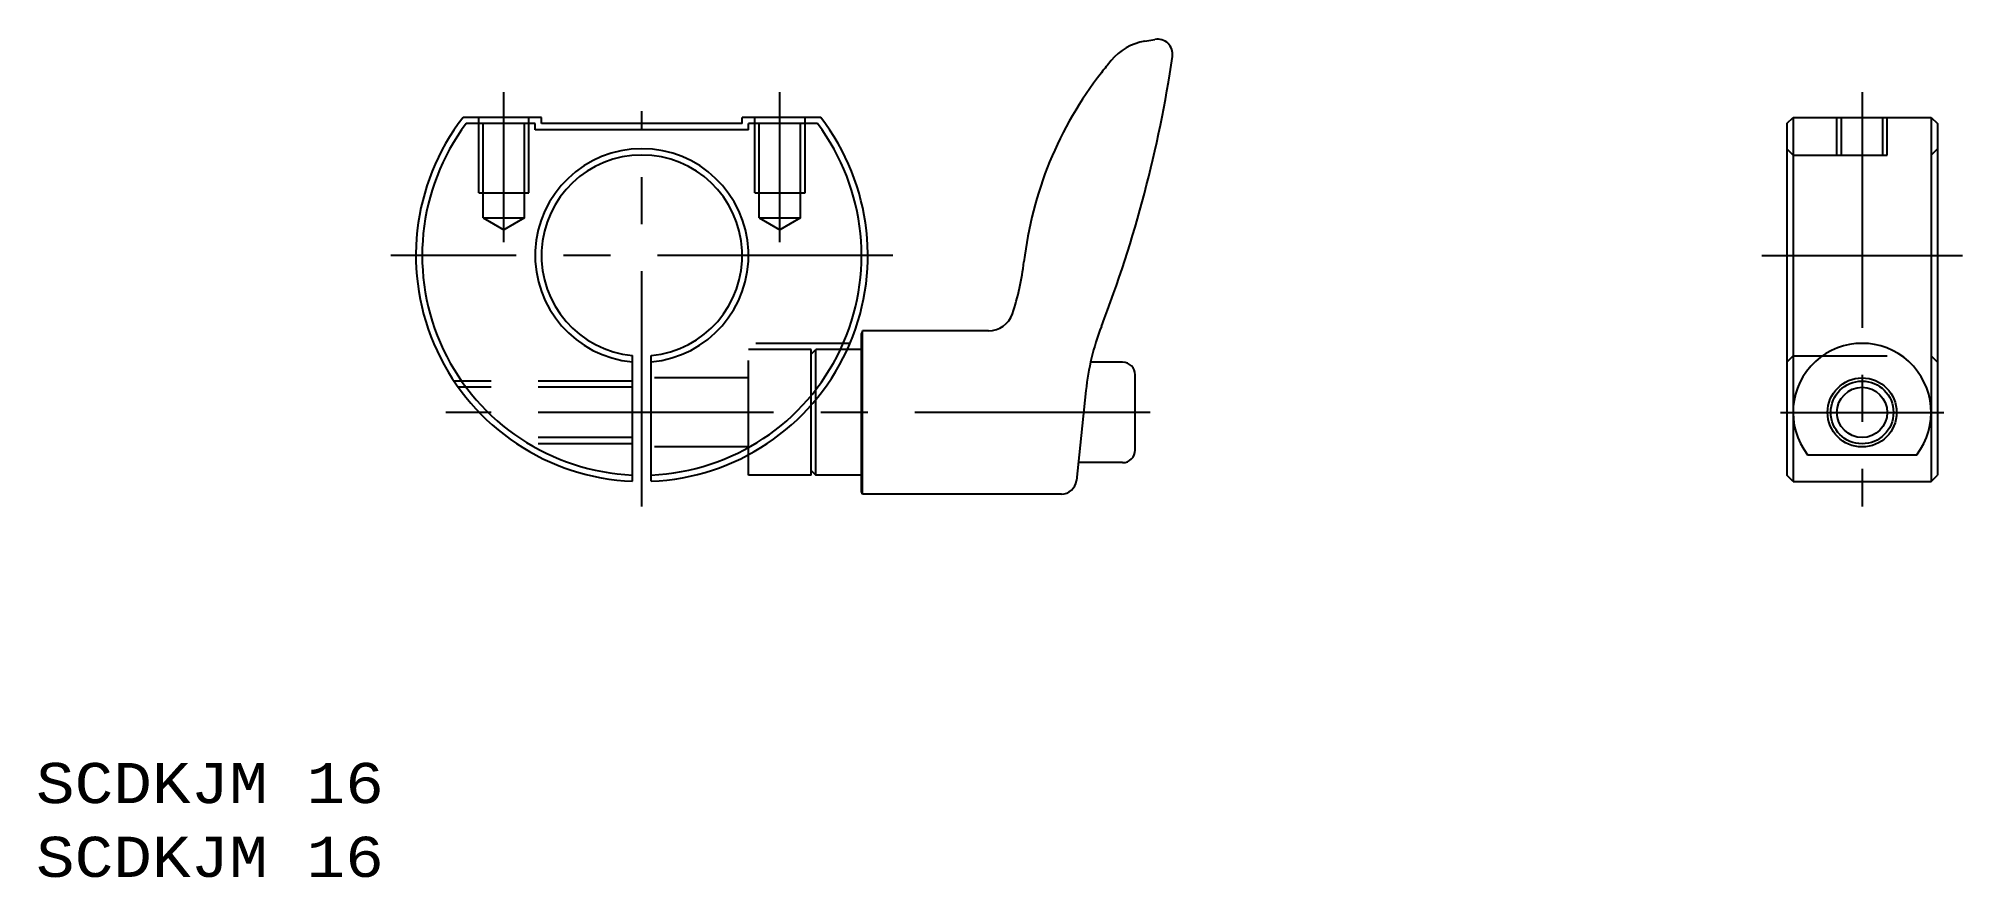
# Model space of a CAD drawing. Extents: x 20 to 173, y 20 to 87.
import ezdxf
from ezdxf.enums import TextEntityAlignment as Align

# ---------------------------------------------------------------- set-up
doc = ezdxf.new("R2010")
doc.units = 0
doc.header["$LTSCALE"] = 15
doc.linetypes.add('CENTER', pattern=[2, 1.25, -0.25, 0.25, -0.25])
doc.linetypes.add('DASHED', pattern=[0.75, 0.5, -0.25])
for name, color, linetype in [('CSLAYER1', 7, 'CONTINUOUS'), ('CSLAYER16', 7, 'CONTINUOUS'), ('CSLAYER2', 7, 'CONTINUOUS')]:
    doc.layers.add(name, color=color, linetype=linetype)
doc.styles.add('EASYDRAW_FONT', font='monotxt', dxfattribs={"height": 1, "bigfont": 'bigfont'})

# ---------------------------------------------------------------- blocks, each defined once
blk = doc.blocks.new('BLKF0000')
at = {"layer": 'CSLAYER1', "color": 3, "linetype": 'CONTINUOUS'}
for p, q in [((85.851738, 63.490977), (85.765931, 63.290215)), ((85.851738, 50.490977), (85.851738, 63.490977)), ((85.851738, 50.490977), (85.765931, 50.69174))]:
    blk.add_line(p, q, dxfattribs=at)
at = {"layer": 'CSLAYER1', "color": 7, "linetype": 'CONTINUOUS'}
for p, q in [((85.765931, 50.69174), (85.765931, 63.290215)), ((106.565931, 60.990977), (104.051664, 60.990977)), ((107.565931, 53.990977), (107.565931, 59.990977)), ((106.565931, 52.990977), (103.031225, 52.990977))]:
    blk.add_line(p, q, dxfattribs=at)
for centre, start, end in [((106.565931, 59.990977), 0, 90), ((106.565931, 53.990977), 270, 360)]:
    blk.add_arc(centre, 1, start, end, dxfattribs=at)
at = {"layer": 'CSLAYER16', "color": 3, "linetype": 'CONTINUOUS'}
for p, q in [((108.333584, 86.562089), (109.142686, 86.704756)), ((85.765931, 50.69174), (85.765931, 63.290215)), ((95.887735, 63.490977), (85.851738, 63.490977)), ((103.640929, 58.736512), (102.879834, 51.564347)), ((101.686534, 50.490977), (85.851738, 50.490977))]:
    blk.add_line(p, q, dxfattribs=at)
for centre, radius, start, end in [((109.115001, 82.130454), 4.5, 100, 140.207964), ((109.351064, 85.522986), 1.2, -8.365079, 100), ((11.602179, 99.896416), 100, 338.863766, 351.634921), ((136.392224, 59.410351), 40, 140.207964, 141.978819), ((128.514393, 65.569879), 30, 141.978819, 173.455386), ((78.840223, 71.268721), 20, 341.277451, 353.455386), ((95.887735, 65.490977), 2, 270, 341.277451), ((123.529261, 56.626007), 20, 158.863766, 173.942569), ((101.686534, 51.690977), 1.2, 270, 353.942569)]:
    blk.add_arc(centre, radius, start, end, dxfattribs=at)

msp = doc.modelspace()

# ---------------------------------------------------------------- linework, layer by layer
at = {"layer": 'CSLAYER1', "color": 7, "linetype": 'CONTINUOUS'}
for p, q in [((60.265931, 80.490977), (54.018124, 80.490977)), ((59.765931, 79.990977), (54.265931, 79.990977)), ((59.765931, 79.490977), (59.765931, 79.990977)), ((60.265931, 79.990977), (60.265931, 80.490977)), ((76.265931, 79.990977), (60.265931, 79.990977)), ((82.513738, 80.490977), (76.265931, 80.490977)), ((76.265931, 79.990977), (76.265931, 80.490977)), ((76.765931, 79.490977), (76.765931, 79.990977)), ((82.265931, 79.990977), (76.765931, 79.990977)), ((159.478126, 79.990977), (159.978126, 80.490977)), ((159.478126, 79.990977), (159.478126, 51.990976)), ((159.978126, 80.490977), (159.978126, 51.490977)), ((159.978126, 80.490977), (170.978126, 80.490977)), ((170.978126, 80.490977), (170.978126, 51.490977)), ((170.978126, 80.490977), (171.478126, 79.990977)), ((171.478126, 79.990977), (171.478126, 51.990977)), ((76.765931, 79.490977), (59.765931, 79.490977)), ((85.851738, 63.490977), (85.765931, 63.290215)), ((67.515931, 51.506609), (67.515931, 61.526211)), ((69.015931, 51.506609), (69.015931, 61.526211)), ((85.765931, 61.990977), (84.628999, 61.990977)), ((81.765931, 51.990977), (81.765931, 57.585096)), ((82.131787, 51.990977), (82.131787, 58.013258)), ((76.765931, 51.990977), (76.765931, 53.624346)), ((81.765931, 52.356833), (82.131787, 51.990977)), ((161.128897, 53.624346), (169.827355, 53.624346)), ((81.765931, 51.990977), (76.765931, 51.990977)), ((85.765931, 51.990977), (82.131787, 51.990977)), ((85.851738, 50.490977), (85.765931, 50.69174)), ((159.978126, 51.490977), (159.478125, 51.990977)), ((159.978126, 51.490977), (170.978126, 51.490977)), ((170.978126, 51.490977), (171.478126, 51.990977))]:
    msp.add_line(p, q, dxfattribs=at)
at = {"layer": 'CSLAYER1', "color": 3, "linetype": 'DASHED'}
for p, q in [((55.265931, 74.490977), (55.265931, 80.490977)), ((55.615931, 72.490977), (55.615931, 80.490977)), ((58.915931, 72.490977), (58.915931, 80.490977)), ((59.265931, 74.490977), (59.265931, 80.490977)), ((77.265931, 74.490977), (77.265931, 80.490977)), ((77.615931, 72.490977), (77.615931, 80.490977)), ((80.915931, 72.490977), (80.915931, 80.490977)), ((81.265931, 74.490977), (81.265931, 80.490977)), ((163.478126, 77.490977), (163.478126, 80.490977)), ((163.828126, 77.490977), (163.828126, 80.490977)), ((167.128126, 77.490977), (167.128126, 80.490977)), ((167.478126, 77.490977), (167.478126, 80.490977)), ((159.978126, 77.490977), (159.478127, 77.990976)), ((159.978126, 77.490977), (170.978126, 77.490977)), ((171.478126, 77.990978), (170.978126, 77.490977)), ((55.265931, 74.490977), (59.265931, 74.490977)), ((77.265931, 74.490977), (81.265931, 74.490977)), ((55.615931, 72.490977), (58.915931, 72.490977)), ((55.615931, 72.490977), (57.265931, 71.538349)), ((58.915931, 72.490977), (57.265931, 71.538349)), ((77.615931, 72.490977), (80.915931, 72.490977)), ((77.615931, 72.490977), (79.265931, 71.538349)), ((80.915931, 72.490977), (79.265931, 71.538349)), ((76.765931, 53.624346), (76.765931, 62.490977)), ((84.849055, 62.490977), (76.765931, 62.490977)), ((81.765931, 61.990977), (76.765931, 61.990977)), ((81.765931, 57.585096), (81.765931, 61.990977)), ((81.765931, 61.625121), (82.131787, 61.990977)), ((82.131787, 58.013258), (82.131787, 61.990977)), ((84.628999, 61.990977), (82.131787, 61.990977)), ((159.478126, 60.990978), (159.978125, 61.490977)), ((159.978125, 61.490977), (170.978126, 61.490977)), ((170.978126, 61.490977), (171.478126, 60.990979)), ((67.515931, 59.490977), (53.299301, 59.490977)), ((67.515931, 58.990977), (53.645739, 58.990977)), ((76.765931, 59.740977), (69.015931, 59.740977)), ((67.515931, 54.990977), (58.316057, 54.990977)), ((67.515931, 54.490977), (58.316057, 54.490977)), ((76.765931, 54.240977), (69.015931, 54.240977))]:
    msp.add_line(p, q, dxfattribs=at)
at = {"layer": 'CSLAYER1', "color": 7, "linetype": 'CONTINUOUS'}
for radius in [2.75, 2]:
    msp.add_circle((165.478126, 56.990977), radius, dxfattribs=at)
at = {"layer": 'CSLAYER1', "color": 3, "linetype": 'CONTINUOUS'}
msp.add_circle((165.478126, 56.990977), 2.5, dxfattribs=at)
at = {"layer": 'CSLAYER1', "color": 7, "linetype": 'CONTINUOUS'}
for centre, radius, start, end in [((68.265931, 69.490977), 18, 142.330113, 267.611985), ((68.265931, 69.490977), 17.5, 143.130102, 267.543714), ((68.265931, 69.490977), 18, -87.611985, 37.669887), ((68.265931, 69.490977), 17.5, -87.543714, 36.869898), ((68.265931, 69.490977), 8.5, -84.937907, 264.937907), ((68.265931, 69.490977), 8, -84.620621, 264.620621), ((165.478126, 56.990977), 5.5, -37.742578, 217.742578)]:
    msp.add_arc(centre, radius, start, end, dxfattribs=at)
at = {"layer": 'CSLAYER2', "color": 1, "linetype": 'CENTER'}
for p, q in [((57.265931, 70.538349), (57.265931, 82.490977)), ((79.265931, 70.538349), (79.265931, 82.490977)), ((165.478126, 82.490977), (165.478126, 49.490977)), ((68.265931, 49.490977), (68.265931, 80.990977)), ((88.265931, 69.490977), (48.265931, 69.490977)), ((157.478126, 69.490977), (173.478126, 69.490977)), ((108.765931, 56.990977), (52.653436, 56.990977)), ((158.978126, 56.990977), (171.978126, 56.990977))]:
    msp.add_line(p, q, dxfattribs=at)

# ---------------------------------------------------------------- block references
at = {"layer": 'CSLAYER1'}
msp.add_blockref('BLKF0000', (0, 0), dxfattribs=at)

# ---------------------------------------------------------------- texts
at = {"layer": 'CSLAYER1', "color": 7, "style": 'EASYDRAW_FONT', "width": 0.999231}
for p, p2 in [((20, 25.877213), (47.712002, 25.877213)), ((20, 20), (47.712002, 20))]:
    msp.add_text('SCDKJM 16', height=3.2, dxfattribs=at).set_placement(p, p2, align=Align.FIT)

doc.saveas('drawing.dxf')
